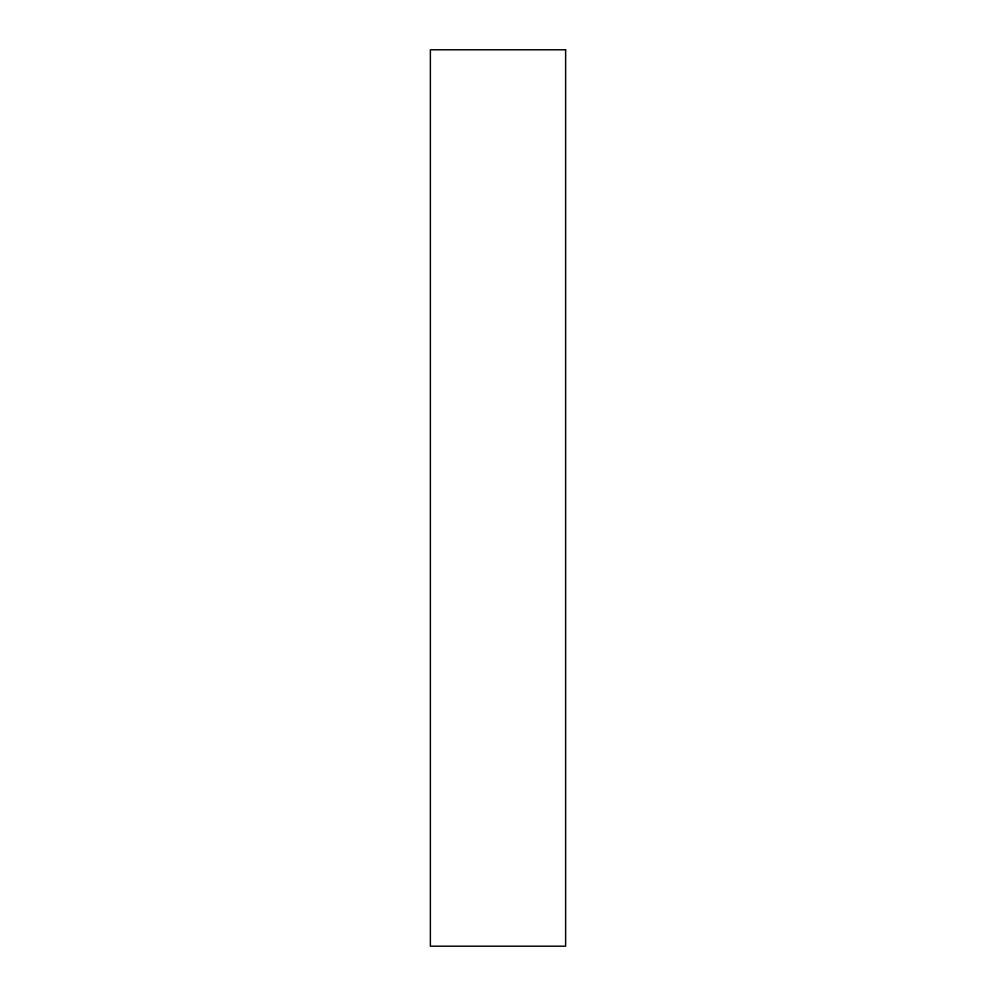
<?xml version="1.0" encoding="UTF-8"?>
<svg xmlns="http://www.w3.org/2000/svg" width="996" height="996" viewBox="0 0 996 996"><rect width="100%" height="100%" fill="white"/><g stroke="black" fill="none" stroke-linecap="round" stroke-linejoin="round"><path stroke-width="1.49" d="M565.628 49.8L430.372 49.8L430.372 946.2L565.628 946.2L565.628 49.8"/></g></svg>
